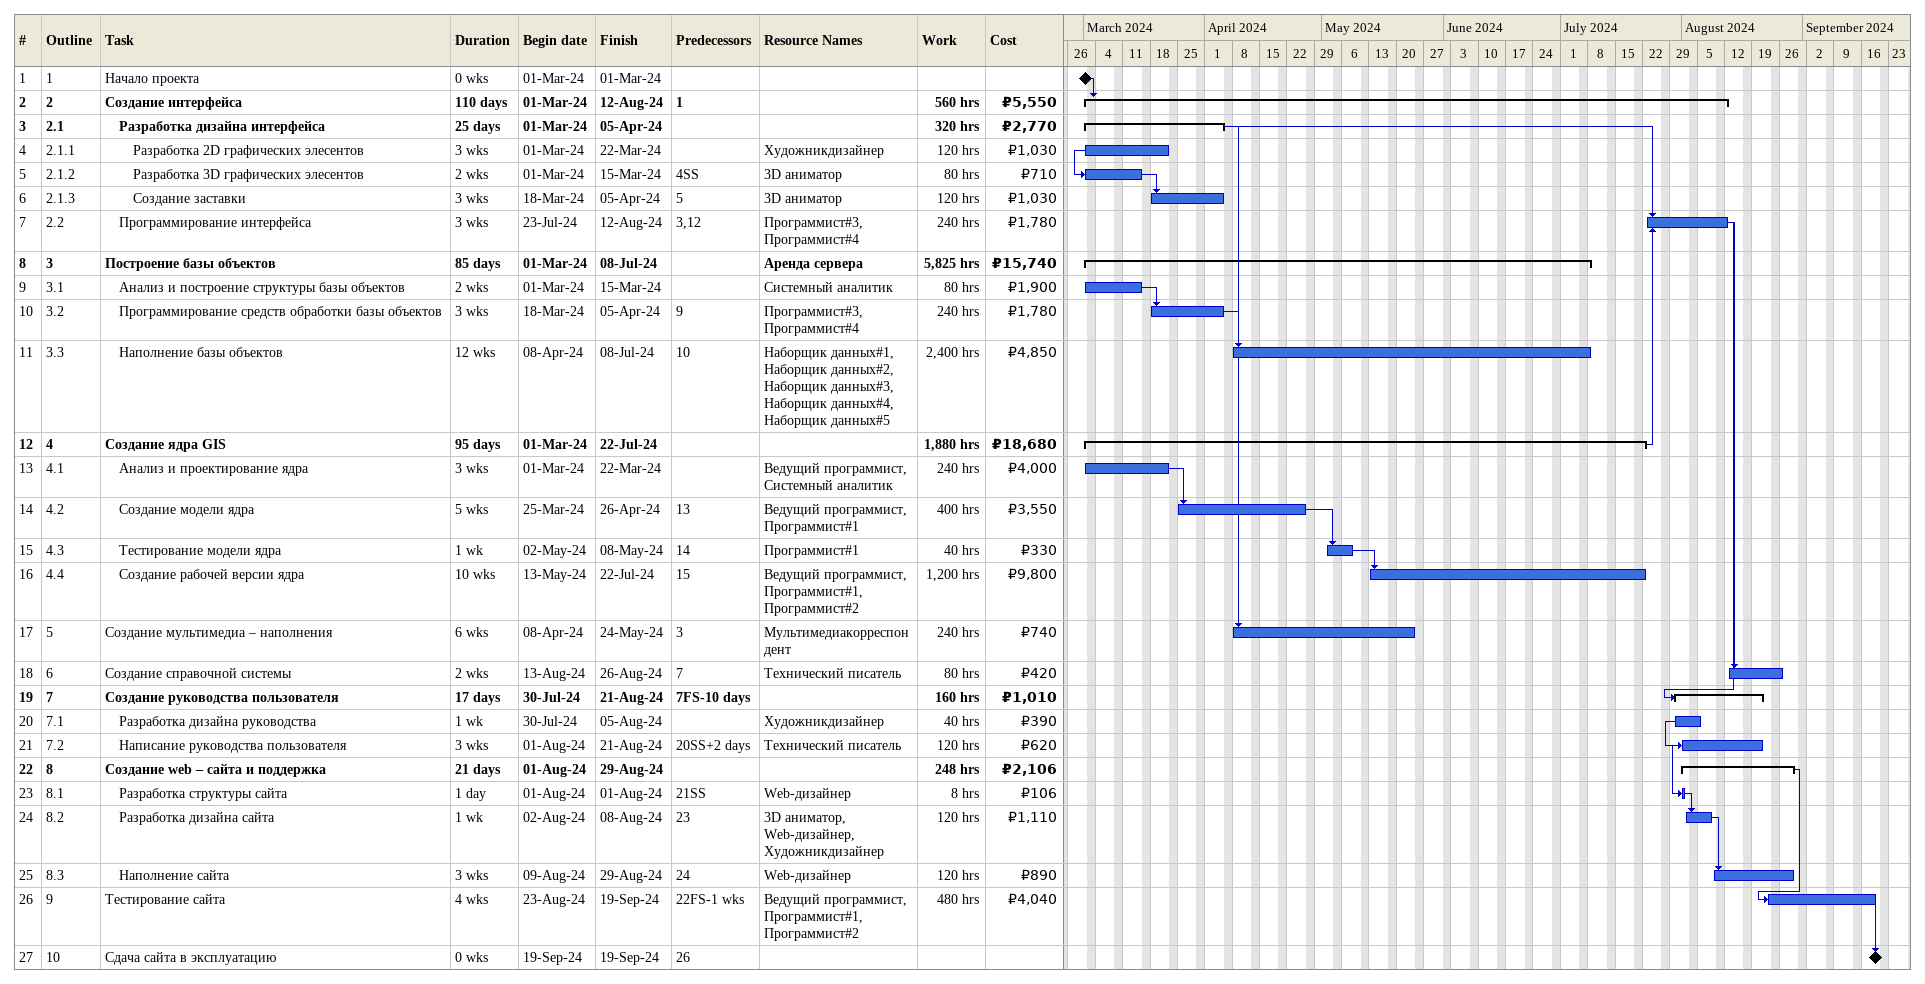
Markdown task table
| ID | WBS | Task | Duration | Start | Finish | Predecessors | Resources | Work (h) | Cost (₽) |
|---|---|---|---|---|---|---|---|---|---|
| 1 | 1 | Начало проекта | 0w | 2024-03-01 | 2024-03-01 |  |  |  |  |
| 2 | 2 | **Создание интерфейса** | 110d | 2024-03-01 | 2024-08-12 | 1 |  | 560 | 5550 |
| 3 | 2.1 | **Разработка дизайна интерфейса** | 25d | 2024-03-01 | 2024-04-05 |  |  | 320 | 2770 |
| 4 | 2.1.1 | Разработка 2D графических элесентов | 3w | 2024-03-01 | 2024-03-22 |  | Художникдизайнер | 120 | 1030 |
| 5 | 2.1.2 | Разработка 3D графических элесентов | 2w | 2024-03-01 | 2024-03-15 | 4SS | 3D аниматор | 80 | 710 |
| 6 | 2.1.3 | Создание заставки | 3w | 2024-03-18 | 2024-04-05 | 5 | 3D аниматор | 120 | 1030 |
| 7 | 2.2 | Программирование интерфейса | 3w | 2024-07-23 | 2024-08-12 | 3, 12 | Программист#3, Программист#4 | 240 | 1780 |
| 8 | 3 | **Построение базы объектов** | 85d | 2024-03-01 | 2024-07-08 |  | Аренда сервера | 5825 | 15740 |
| 9 | 3.1 | Анализ и построение структуры базы объектов | 2w | 2024-03-01 | 2024-03-15 |  | Системный аналитик | 80 | 1900 |
| 10 | 3.2 | Программирование средств обработки базы объектов | 3w | 2024-03-18 | 2024-04-05 | 9 | Программист#3, Программист#4 | 240 | 1780 |
| 11 | 3.3 | Наполнение базы объектов | 12w | 2024-04-08 | 2024-07-08 | 10 | Наборщик данных#1, Наборщик данных#2, Наборщик данных#3, Наборщик данных#4, Наборщик данных#5 | 2400 | 4850 |
| 12 | 4 | **Создание ядра GIS** | 95d | 2024-03-01 | 2024-07-22 |  |  | 1880 | 18680 |
| 13 | 4.1 | Анализ и проектирование ядра | 3w | 2024-03-01 | 2024-03-22 |  | Ведущий программист, Системный аналитик | 240 | 4000 |
| 14 | 4.2 | Создание модели ядра | 5w | 2024-03-25 | 2024-04-26 | 13 | Ведущий программист, Программист#1 | 400 | 3550 |
| 15 | 4.3 | Тестирование модели ядра | 1w | 2024-05-02 | 2024-05-08 | 14 | Программист#1 | 40 | 330 |
| 16 | 4.4 | Создание рабочей версии ядра | 10w | 2024-05-13 | 2024-07-22 | 15 | Ведущий программист, Программист#1, Программист#2 | 1200 | 9800 |
| 17 | 5 | Создание мультимедиа – наполнения | 6w | 2024-04-08 | 2024-05-24 | 3 | Мультимедиакорреспондент | 240 | 740 |
| 18 | 6 | Создание справочной системы | 2w | 2024-08-13 | 2024-08-26 | 7 | Технический писатель | 80 | 420 |
| 19 | 7 | **Создание руководства пользователя** | 17d | 2024-07-30 | 2024-08-21 | 7FS-10d |  | 160 | 1010 |
| 20 | 7.1 | Разработка дизайна руководства | 1w | 2024-07-30 | 2024-08-05 |  | Художникдизайнер | 40 | 390 |
| 21 | 7.2 | Написание руководства пользователя | 3w | 2024-08-01 | 2024-08-21 | 20SS+2d | Технический писатель | 120 | 620 |
| 22 | 8 | **Создание web – сайта и поддержка** | 21d | 2024-08-01 | 2024-08-29 |  |  | 248 | 2106 |
| 23 | 8.1 | Разработка структуры сайта | 1d | 2024-08-01 | 2024-08-01 | 21SS | Web-дизайнер | 8 | 106 |
| 24 | 8.2 | Разработка дизайна сайта | 1w | 2024-08-02 | 2024-08-08 | 23 | 3D аниматор, Web-дизайнер, Художникдизайнер | 120 | 1110 |
| 25 | 8.3 | Наполнение сайта | 3w | 2024-08-09 | 2024-08-29 | 24 | Web-дизайнер | 120 | 890 |
| 26 | 9 | Тестирование сайта | 4w | 2024-08-23 | 2024-09-19 | 22FS-1w | Ведущий программист, Программист#1, Программист#2 | 480 | 4040 |
| 27 | 10 | Сдача сайта в эксплуатацию | 0w | 2024-09-19 | 2024-09-19 | 26 |  |  |  |
